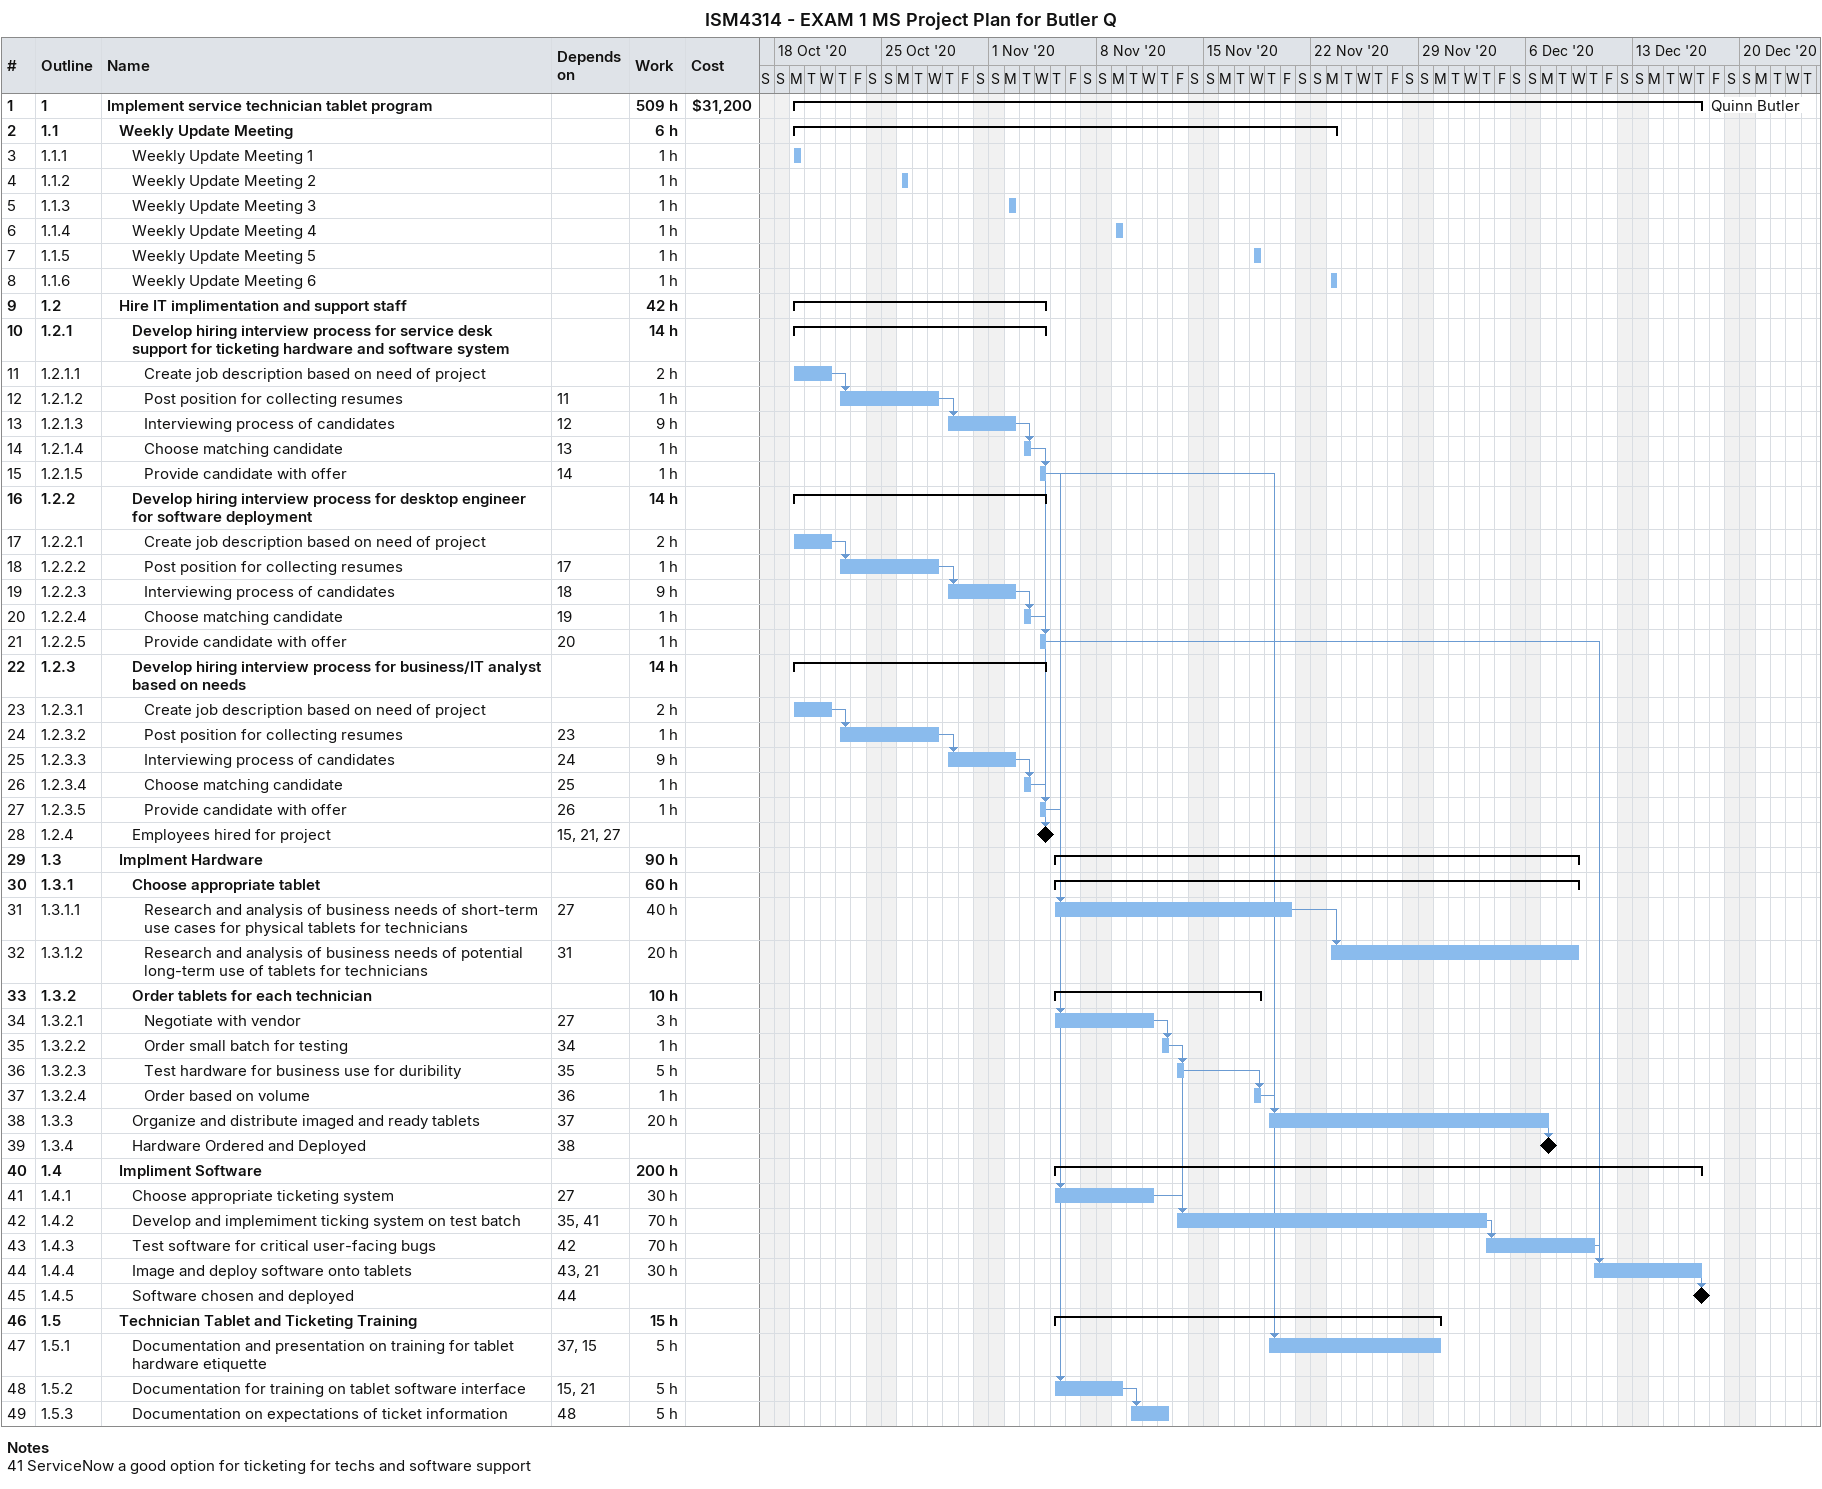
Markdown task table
ISM4314 - EXAM 1 MS Project Plan for Butler Q

| ID | WBS | Task | Start | Finish | Predecessors | Resources | Work (h) | Cost ($) |
|---|---|---|---|---|---|---|---|---|
| 1 | 1 | **Implement service technician tablet program** | 2020-10-19 | 2020-12-17 |  | Quinn Butler | 509 | 31200 |
| 2 | 1.1 | **Weekly Update Meeting** | 2020-10-19 | 2020-11-23 |  |  | 6 |  |
| 3 | 1.1.1 | Weekly Update Meeting 1 | 2020-10-19 | 2020-10-19 |  |  | 1 |  |
| 4 | 1.1.2 | Weekly Update Meeting 2 | 2020-10-26 | 2020-10-26 |  |  | 1 |  |
| 5 | 1.1.3 | Weekly Update Meeting 3 | 2020-11-02 | 2020-11-02 |  |  | 1 |  |
| 6 | 1.1.4 | Weekly Update Meeting 4 | 2020-11-09 | 2020-11-09 |  |  | 1 |  |
| 7 | 1.1.5 | Weekly Update Meeting 5 | 2020-11-18 | 2020-11-18 |  |  | 1 |  |
| 8 | 1.1.6 | Weekly Update Meeting 6 | 2020-11-23 | 2020-11-23 |  |  | 1 |  |
| 9 | 1.2 | **Hire IT implimentation and support staff** | 2020-10-19 | 2020-11-04 |  |  | 42 |  |
| 10 | 1.2.1 | **Develop hiring interview process for service desk support for ticketing hardware and software system** | 2020-10-19 | 2020-11-04 |  |  | 14 |  |
| 11 | 1.2.1.1 | Create job description based on need of project | 2020-10-19 | 2020-10-21 |  |  | 2 |  |
| 12 | 1.2.1.2 | Post position for collecting resumes | 2020-10-22 | 2020-10-28 | 11 |  | 1 |  |
| 13 | 1.2.1.3 | Interviewing process of candidates | 2020-10-29 | 2020-11-02 | 12 |  | 9 |  |
| 14 | 1.2.1.4 | Choose matching candidate | 2020-11-03 | 2020-11-03 | 13 |  | 1 |  |
| 15 | 1.2.1.5 | Provide candidate with offer | 2020-11-04 | 2020-11-04 | 14 |  | 1 |  |
| 16 | 1.2.2 | **Develop hiring interview process for desktop engineer for software deployment** | 2020-10-19 | 2020-11-04 |  |  | 14 |  |
| 17 | 1.2.2.1 | Create job description based on need of project | 2020-10-19 | 2020-10-21 |  |  | 2 |  |
| 18 | 1.2.2.2 | Post position for collecting resumes | 2020-10-22 | 2020-10-28 | 17 |  | 1 |  |
| 19 | 1.2.2.3 | Interviewing process of candidates | 2020-10-29 | 2020-11-02 | 18 |  | 9 |  |
| 20 | 1.2.2.4 | Choose matching candidate | 2020-11-03 | 2020-11-03 | 19 |  | 1 |  |
| 21 | 1.2.2.5 | Provide candidate with offer | 2020-11-04 | 2020-11-04 | 20 |  | 1 |  |
| 22 | 1.2.3 | **Develop hiring interview process for business/IT analyst based on needs** | 2020-10-19 | 2020-11-04 |  |  | 14 |  |
| 23 | 1.2.3.1 | Create job description based on need of project | 2020-10-19 | 2020-10-21 |  |  | 2 |  |
| 24 | 1.2.3.2 | Post position for collecting resumes | 2020-10-22 | 2020-10-28 | 23 |  | 1 |  |
| 25 | 1.2.3.3 | Interviewing process of candidates | 2020-10-29 | 2020-11-02 | 24 |  | 9 |  |
| 26 | 1.2.3.4 | Choose matching candidate | 2020-11-03 | 2020-11-03 | 25 |  | 1 |  |
| 27 | 1.2.3.5 | Provide candidate with offer | 2020-11-04 | 2020-11-04 | 26 |  | 1 |  |
| 28 | 1.2.4 | Employees hired for project (milestone) | 2020-11-04 | 2020-11-04 | 15, 21, 27 |  |  |  |
| 29 | 1.3 | **Implment Hardware** | 2020-11-05 | 2020-12-09 |  |  | 90 |  |
| 30 | 1.3.1 | **Choose appropriate tablet** | 2020-11-05 | 2020-12-09 |  |  | 60 |  |
| 31 | 1.3.1.1 | Research and analysis of business needs of short-term use cases for physical tablets for technicians | 2020-11-05 | 2020-11-20 | 27 |  | 40 |  |
| 32 | 1.3.1.2 | Research and analysis of business needs of potential long-term use of tablets for technicians | 2020-11-23 | 2020-12-09 | 31 |  | 20 |  |
| 33 | 1.3.2 | **Order tablets for each technician** | 2020-11-05 | 2020-11-18 |  |  | 10 |  |
| 34 | 1.3.2.1 | Negotiate with vendor | 2020-11-05 | 2020-11-11 | 27 |  | 3 |  |
| 35 | 1.3.2.2 | Order small batch for testing | 2020-11-12 | 2020-11-12 | 34 |  | 1 |  |
| 36 | 1.3.2.3 | Test hardware for business use for duribility | 2020-11-13 | 2020-11-13 | 35 |  | 5 |  |
| 37 | 1.3.2.4 | Order based on volume | 2020-11-18 | 2020-11-18 | 36 |  | 1 |  |
| 38 | 1.3.3 | Organize and distribute imaged and ready tablets | 2020-11-19 | 2020-12-07 | 37 |  | 20 |  |
| 39 | 1.3.4 | Hardware Ordered and Deployed (milestone) | 2020-12-07 | 2020-12-07 | 38 |  |  |  |
| 40 | 1.4 | **Impliment Software** | 2020-11-05 | 2020-12-17 |  |  | 200 |  |
| 41 | 1.4.1 | Choose appropriate ticketing system | 2020-11-05 | 2020-11-11 | 27 |  | 30 |  |
| 42 | 1.4.2 | Develop and implemiment ticking system on test batch | 2020-11-13 | 2020-12-03 | 35, 41 |  | 70 |  |
| 43 | 1.4.3 | Test software for critical user-facing bugs | 2020-12-03 | 2020-12-10 | 42 |  | 70 |  |
| 44 | 1.4.4 | Image and deploy software onto tablets | 2020-12-10 | 2020-12-17 | 43, 21 |  | 30 |  |
| 45 | 1.4.5 | Software chosen and deployed (milestone) | 2020-12-17 | 2020-12-17 | 44 |  |  |  |
| 46 | 1.5 | **Technician Tablet and Ticketing Training** | 2020-11-05 | 2020-11-30 |  |  | 15 |  |
| 47 | 1.5.1 | Documentation and presentation on training for tablet hardware etiquette | 2020-11-19 | 2020-11-30 | 37, 15 |  | 5 |  |
| 48 | 1.5.2 | Documentation for training on tablet software interface | 2020-11-05 | 2020-11-09 | 15, 21 |  | 5 |  |
| 49 | 1.5.3 | Documentation on expectations of ticket information | 2020-11-10 | 2020-11-12 | 48 |  | 5 |  |

Notes
- 41: ServiceNow a good option for ticketing for techs and software support
